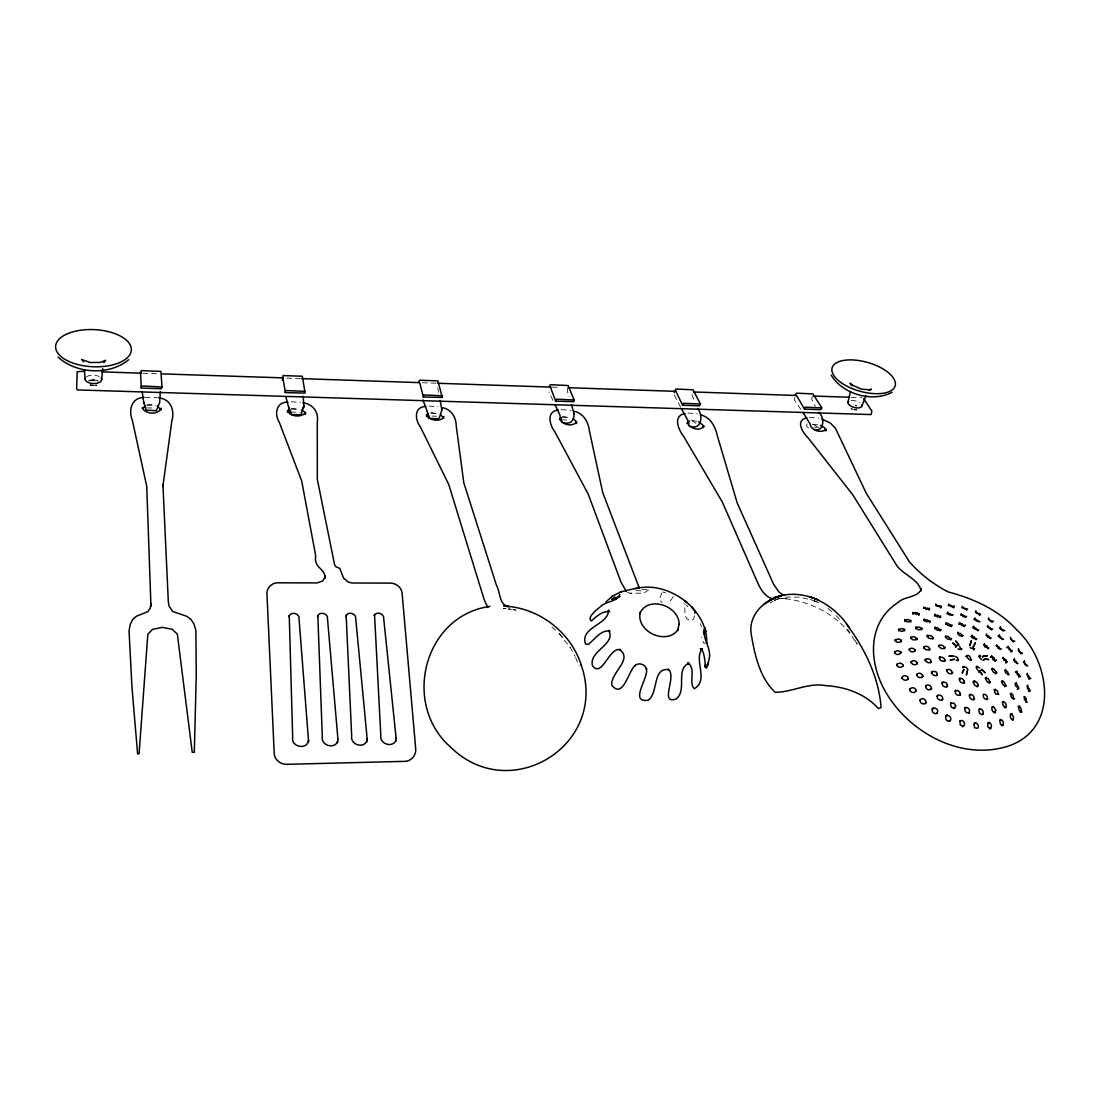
<?xml version="1.0" encoding="UTF-8"?>
<svg xmlns="http://www.w3.org/2000/svg" width="1100" height="1100" viewBox="0 0 1100 1100"><rect width="100%" height="100%" fill="white"/><g stroke="black" fill="none" stroke-linecap="round" stroke-linejoin="round"><path stroke-width="0.75" stroke-dasharray="5 3.75" d="M794.393 397.457L794.819 400.689L801.996 411.098M691.969 394.46L694.251 400.812M567.737 388.149L567.284 391.022L569.044 396.743M694.595 615.711L693.44 619.217L691.116 620.675C681.78 618.929 686.441 609.111 684.049 603.281M812.35 396.454L811.69 399.204L815.361 406.244M661.746 593.01L659.326 599.473L662.049 602.511M92.139 381.081L93.486 380.119L95.067 381.081M673.283 596.764L668.195 603.763M807.139 423.748L806.465 426.085L809.009 428.326M147.097 404.828L151.044 404.25L155.334 405.24M769.918 603.13L772.984 601.315M88.825 380.916L93.61 379.857L97.089 380.545M648.629 590.026L643.624 593.161L630.107 593.244L627.577 592.405M774.4 600.545L777.109 599.308M774.909 600.229L776.146 599.679M777.301 599.129L779.872 598.221M778.112 598.854L780.23 598.152M779.157 598.592L777.989 598.923L780.973 598.4M562.334 417.368L570.556 417.601M90.324 385.041L96.828 385.234M146.919 405.226L156.035 405.487M291.308 409.241L300.025 409.489M291.156 408.609L296.175 408.623L298.609 409.75M706.695 643.252L703.629 643.046L701.607 637.148M812.625 424.353L819.211 424.861M145.255 397.32L157.314 397.691M430.87 413.16L438.199 413.696M785.455 597.121L798.999 597.135L811.332 599.83M630.107 593.244L631.428 593.148M856.845 409.75L854.013 409.668M856.584 409.901L853.848 409.764M780.244 598.441L782.911 598.441M687.954 413.022L697.331 413.848M691.886 420.53L697.207 421.272M642.18 589.366L648.684 589.421M561.248 409.612L571.134 410.424M809.407 417.436L818.648 418.179M428.986 406.079L438.103 406.67M291.308 401.761L300.561 402.366M636.322 590.618L642.812 590.947L641.011 590.164M146.685 407.88L154.743 408.114M291.019 412.033L300.272 412.308M432.204 416.103L436.631 416.226M561.743 419.842L568.549 420.035M814.041 427.103L818.758 427.24M142.725 373.244L158.166 373.766M286.743 378.125L300.548 378.606M422.345 382.745L436.067 383.212M552.104 387.131L558.965 387.365M851.194 397.32L862.235 397.746M782.1 598.414L786.404 598.84M562.224 416.336L565.826 416.859L568.934 419.196M430.911 412.473L435.078 413.256L437.277 415.566M505.821 608.685L503.319 608.438L505.491 608.658M93.569 385.522L91.767 385.33A5.706 2.888 2.3 0 1 90.172 384.862A5.637 2.846 2.3 0 0 96.896 385.027A5.706 2.888 2.3 0 1 95.356 385.44M511.225 609.29L508.283 608.946L516.038 610.143L511.225 609.29L513.288 609.661M785.565 598.716C810.879 601.92 835.959 614.212 851.139 635.168M662.626 591.951L665.61 592.873M810.466 599.541L813.134 600.49M814.371 600.93L819.239 602.979M812.831 424.091L818.29 427.24M691.804 420.544L696.644 423.734M856.487 405.914L855.099 405.295A4.881 2.296 16.1 0 1 856.543 405.859M851.111 408.746L852.418 409.351M828.011 608.369L833.759 613.401M551.911 627.027L556.889 631.235M685.822 604.615L687.967 606.567M836.055 615.629L840.51 620.331M559.433 633.861L564.053 638.839M558.924 633.408L570.075 647.268M851.923 636.268L857.202 644.16L854.26 639.361M847.619 629.351L849.846 632.569M680.652 407.289L673.97 394.377M570.034 647.102L575.094 656.384M552.888 400.386L548.886 391.957M575.589 657.607L578.944 666.036M700.452 623.645L701.401 626.752M437.663 387.723L438.598 392.507M88.99 380.793A5.706 2.888 2.3 0 1 91.795 379.857L95.48 380.064A5.706 2.888 2.3 0 1 98.175 381.081A5.637 2.846 2.3 0 0 89.031 380.793M856.707 409.723A4.881 2.296 16.1 0 1 855.401 409.777M852.569 409.2A4.881 2.296 16.1 0 1 851.125 408.54M86.542 376.805A8.291 4.18 2.3 0 1 99.275 376.599M851.194 400.414A7.191 3.369 16.1 0 1 859.939 402.902M816.86 601.81L813.766 600.71L816.86 601.81"/><path stroke-width="1.5" d="M682.523 405.075L683.416 403.274L700.48 404.03L699.572 405.817L682.646 405.226L675.881 391.339M141.047 387.599L141.694 385.894L161.989 387.035L161.343 388.726L141.295 388.039L140.553 372.707L141.116 373.175M140.484 372.776L141.144 370.645L160.93 371.388L161.989 387.035M973.844 649.509L973.885 648.656M961.084 613.786L963.215 616.619L966.652 616.426M160.339 391.518L159.651 402.572L156.351 410.699L146.121 410.149L143.66 402.091L142.147 391.421M574.118 414.026L571.477 404.594M282.329 380.311L283.071 375.581L302.335 376.241L305.099 393.085L285.395 392.618L282.906 377.864L161.604 373.876M574.131 413.848C574.118 421.217 569.676 425.274 561.784 422.221M804.444 408.953L805.393 407.192L821.769 407.908L820.806 409.668L804.554 409.104L796.469 395.436M988.405 617.898L990.33 620.785L993.506 621.266M962.129 606.251L964.178 608.836L967.615 608.946M101.681 379.624L102.699 368.651M302.404 379.005L301.991 378.634M916.96 673.942C915.929 677.408 921.704 679.346 922.982 675.964L922.584 676.94C923.601 673.544 917.964 671.577 916.671 674.905M966.474 656.191C973.527 666.861 970.489 651.227 965.91 656.535M1010.268 637.202L1011.931 640.489L1014.86 641.204M988.006 648.821L987.14 646.112L984.184 644.737M963.174 667.906L963.641 666.394L962.706 667.494M619.712 594.55C617.279 601.48 607.2 601.26 601.906 605.399C598.868 608.204 586.066 617.059 591.346 620.964C596.255 616.701 602.731 610.445 609.661 611.737L608.369 610.115C609.345 624.649 579.549 626.973 585.516 643.995L588.28 644.408C594.536 639.609 601.232 629.324 609.977 631.152L608.658 630.314C616.495 644.531 588.156 651.035 592.57 665.913C602.374 678.178 608.726 647.034 620.428 649.66L619.479 649.523C633.6 659.148 610.019 673.173 611.806 685.231C623.04 699.421 628.224 671.316 635.168 665.376L634.727 665.899C638.248 661.994 645.507 664.152 646.539 669.226L646.388 668.58C649.165 677.421 628.554 702.982 648.175 700.219C658.584 693.289 652.259 666.985 668.745 669.749L667.81 669.13C677.916 674.987 658.625 704.839 676.074 698.995C687.582 690.498 674.919 668.415 689.164 663.341L687.5 662.97C696.864 667.961 687.995 682.935 694.306 688.71C709.376 680.116 693.055 659.038 702.391 648.656L700.246 648.862L700.947 649C706.846 652.561 703.959 681.808 708.771 660.303C712.47 649.22 702.598 639.444 704.014 629.062M935.674 604.065L937.723 606.54L941.394 606.169L940.789 607.984L939.826 606.059L935.688 605.467M925.76 702.804L925.169 703.725C928.207 700.452 921.731 696.204 919.944 700.329M418.715 382.085L419.678 380.215L437.855 380.889L442.296 397.444L423.404 397.004L419.65 382.635M920.274 699.724C919.119 702.707 923.326 705.348 925.567 703.12M705.609 664.263L705.045 667.219L705.636 664.689M708.043 664.812L708.455 662.571M904.832 629.076L904.062 630.699L901.945 631.373L899.69 630.74L898.645 629.159L898.604 630.712L899.36 629.145L902.646 628.567L904.681 630.644M810.329 424.504C810.961 430.678 822.085 433.62 826.251 429.261L825.756 430.925L824.78 427.982L820.559 425.329M444.056 416.598C440.99 422.538 428.739 420.668 426.635 414.576L426.388 416.377L428.533 413.848M549.285 386.54L550.413 384.697L568.123 385.509L574.173 399.974L573.842 401.624L555.706 401.197L550.385 387.076M847.907 402.504L850.492 391.435M987.773 625.446L989.395 628.554L992.777 629.049M291.019 412.033L291.019 414.535L300.3 414.796L301.359 413.902L303.82 405.982L303.229 396.248M998.071 694.361L997.645 691.144L995.816 689.769L993.946 689.975L995.28 689.191L994.593 692.065L995.968 694.059L998.869 694.375M605.88 601.961L612.411 596.076M674.231 392.549L675.923 389.015L693.014 389.785L700.48 404.03M1017.94 663.644L1014.585 661.678L1013.911 659.67L1014.626 658.474M1008.205 674.974L1007.779 672.031L1005.18 670.216M958.086 660.261L957.646 657.759L954.718 656.191M775.143 597.039L768.666 601.178L776.215 597.176L780.835 596.131M929.596 622.655L930.064 621.005L926.241 621.775L924.454 620.51L924.261 618.929L923.89 620.62L926.516 619.589L929.72 621.871M1003.269 657.25L1003.709 660.027L1007.284 661.856L1005.758 662.97L1006.555 661.76L1005.895 659.78L1002.444 657.965M795.094 394.914L796.496 393.154L812.996 393.91L821.769 407.908M957.907 632.156L957.839 633.793L959.338 635.456L961.579 636.13L963.215 635.442M996.765 644.779L998.003 648.271L1001.44 648.876M932.676 639.072L933.199 637.615C931.604 639.732 927.602 638.523 927.286 635.938L927.52 635.071L927.094 636.57C928.675 634.494 932.621 635.607 932.896 638.206M1013.622 698.94L1012.894 694.829L1010.213 693.99L1011.766 693.248L1010.763 694.732L1011.189 696.987L1012.77 698.692L1014.571 698.857M861.671 406.436L865.947 395.835M938.575 646.498L939.166 645.136C938.713 647.859 942.59 649.715 944.611 648.038L945.093 647.24L944.419 648.56C944.845 645.879 941.077 644.036 939.056 645.714M986.508 633.999L987.69 637.271L991.306 637.931M142.395 408.567L145.571 405.694M904.64 621.129L905.781 619.836L908.05 619.534L910.016 620.4L910.649 621.995L910.869 620.331L909.7 621.651L907.431 621.926L905.383 621.019L904.75 619.451M1000.312 626.56L1001.495 629.461L1004.836 630.658M1018.545 648.574L1019.425 651.86L1022.532 653.276M975.727 610.775L977.061 613.374L980.691 614.212M1027.304 673.283L1027.758 676.926L1030.769 678.398L1028.967 679.291L1029.091 676.748L1026.974 674.19M104.06 361.584L103.455 362.56L105.641 360.291L100.196 362.395L90.186 362.533L81.496 359.439L83.655 361.859M1024.815 696.506L1024.32 699.339L1027.221 702.144M1026.162 702.446L1026.19 698.527L1023.825 696.919M976.759 666.105L976.305 667.934L977.845 670.285M957.633 660.88L958.513 659.711L956.051 660.206M973.582 649.935L974.628 648.643M1012.591 719.909C1014.544 718.135 1013.155 714.202 1010.46 714.244L1012.027 713.776L1011.175 714.106C1009.181 715.88 1010.666 719.881 1013.334 719.881M909.191 649.591C910.58 647.199 914.856 648.092 915.117 650.87L915.406 649.564L915.186 650.54C913.77 652.933 909.398 652.039 909.15 649.234M984.582 643.569L983.964 645.013L984.954 646.924L988.79 648.079M617.402 597.396L615.381 599.473M561.44 419.884L561.385 421.066L559.735 414.631L555.019 404.786M1005.785 669.336L1004.974 670.766L1005.648 672.884L1009.181 674.575M936.54 713.611L937.365 712.827C939.331 709.665 934.271 706.186 932.085 709.253L933.433 707.946C930.133 710.119 933.914 715.261 937.076 713.171M706.695 643.252C708.221 609.29 667.48 579.755 635.071 588.816M128.714 359.686C109.478 375.691 76.381 373.973 58.121 357.143M1006.747 647.666L1008.205 646.346L1009.195 649.743L1012.495 650.801L1010.928 652.066M980.705 670.436L981.874 669.419L985.16 672.829L981.874 669.405M1024.54 660.688L1024.595 663.822L1027.716 665.913M981.97 714.684L982.781 714.01C984.431 711.686 981.75 708.001 979.055 709.184L980.21 708.634C977.157 710.421 979.976 715.701 983.166 714.258M1027.826 685.163L1027.428 688.627L1030.466 690.773L1028.651 691.515L1029.421 689.219L1026.85 685.946M849.544 627.99C835.794 606.636 811.154 591.25 785.166 594.825C766.604 597.616 747.808 613.869 751.218 634.246C754.655 654.404 759.701 678.04 775.211 692.299C791.862 692.381 808.239 682.357 825.605 685.63C845.199 686.716 865.081 693.605 878.364 708.537L881.059 707.616C878.886 677.132 864.559 648.065 846.326 623.865M561.344 417.808L559.652 419.76L559.996 418.082C560.697 424.834 573.114 427.433 576.744 421.809L576.373 423.5L575.795 421.025L573.155 418.729M763.675 604.574L771.636 599.362L767.676 601.783M953.109 614.928L949.273 614.941L947.664 612.164L946.976 613.938L949.644 613.498L952.339 615.257M891.99 392.356C872.369 402.751 842.463 394.212 831.188 375.1M870.251 389.469L869.261 390.101L871.338 389.221L869.77 389.757M947.334 715.192C943.69 716.636 946.33 722.411 949.836 721.036L949.094 721.38C953.37 719.648 948.901 713.157 945.643 716.265L947.334 715.192L946.619 715.646M1015.479 672.141L1017.074 671.138L1017.294 674.754L1020.594 676.266L1018.916 677.201L1019.246 674.685L1016.207 671.949M611.875 596.42L621.748 591.456M489.981 606.375C423.761 615.629 401.514 704.234 450.629 747.161C510.661 806.053 609.221 744.343 581.089 664.702M613.635 598.098L615.092 597.19L611.655 599.335L620.125 596.489M923.601 608.259L927.644 608.135L929.17 610.074L929.638 608.273L926.324 609.386L923.615 607.035M976.814 638.921L972.936 638.344L971.671 636.556L972.001 635.03L970.984 636.529L973.775 636.46L976.099 639.691M689.507 421.053L687.115 423.596L687.569 421.987C688.38 428.533 700.673 432.066 703.945 425.879L703.477 427.487L702.68 424.889L698.582 421.809M290.084 409.64L287.43 412.184L287.567 410.328C289.438 416.859 301.991 418.014 305.539 412.39L305.387 414.232L304.507 411.936L301.428 409.97M639.65 587.359L620.084 592.089M978.615 629.86L974.806 629.2L973.5 627.509L973.747 626.106L972.716 627.729L975.425 627.77L977.845 630.795M1002.128 702.158L1003.571 701.539C1001.55 703.381 1003.379 707.273 1006.019 707.204L1004.534 707.726L1005.386 707.396C1007.38 705.567 1005.62 701.745 1002.98 701.841M948.159 605.55L950.909 605.454L953.604 607.819L954.374 606.004L951.266 606.623L948.558 604.189M979.907 621.582L976.195 620.84L974.999 617.98L973.968 619.699L976.58 619.836L978.945 621.981M685.08 413.476C672.554 415.8 678.329 429.688 683.581 436.288L722.329 502.054L757.543 582.45C760.705 589.572 765.49 597.864 774.001 598.991M963.298 667.013L966.322 667.301L968.027 669.955M806.781 417.821C794.956 420.241 802.656 432.699 808.032 437.786L852.72 494.697L895.441 563.393C901.491 574.75 918.046 577.885 921.126 590.796L921.401 588.775C917.895 597.96 904.723 595.994 898.15 602.388C890.01 607.571 883.314 614.982 879.093 623.659C869.33 643.913 873.331 668.112 883.19 687.514C905.974 731.404 961.07 762.383 1009.924 745.525C1060.4 726.839 1049.565 659.752 1016.648 629.764C998.649 609.936 973.706 598.661 948.255 591.951C933.707 584.609 920.04 573.966 909.343 561.715L866.25 493.226L835.381 428.147L830.321 423.005L821.838 419.031M976.319 666.751L979.756 667.769M558.264 410.025C546.013 411.4 549.587 425.013 554.84 431.764L588.225 494.134L620.977 582.148L626.368 591.47M999.776 719.854L1001.206 719.469L999.845 720.968L1000.532 724.391L1003.393 725.381L1001.921 725.67C1004.479 724.378 1003.461 720.115 1000.739 719.73M974.077 649.069L970.035 647.749M425.837 406.45C413.971 406.711 414.837 419.664 420.255 426.649L448.69 484.33L484.344 600.146L487.85 607.516M960.671 615.079L963.6 615.381L965.745 617.457M144.045 397.471C131.244 397.513 128.411 410.52 132.344 420.31L146.74 486.296L150.961 606.183L151.03 604.092L150.054 608.479L147.895 611.6L136.276 616.303L132.715 619.465L130.295 624.277L129.03 630.768L131.972 687.252L137.637 754.077L139.095 753.541L147.826 634.301L152.501 629.379L162.278 627.357L172.26 629.283L177.334 634.15L192.239 752.317L194.315 752.276L196.254 675.469L195.896 630.465L194.012 624.044L190.891 619.3L186.56 616.192L172.838 611.559L169.18 606.43L168.3 601.384L162.938 484.688L162.869 486.571L171.779 421.369C174.969 410.974 171.078 398.736 158.551 397.911M287.884 402.132C275.949 401.885 274.216 414.397 279.373 422.551L301.702 481.002L315.7 555.775C313.514 568.452 325.325 567.93 325.091 578.201L325.366 576.29L322.754 580.924L317.13 582.918L278.176 582.808C272.016 582.519 266.558 587.868 266.97 594.069L274.216 753.418C274.491 759.742 280.61 764.569 286.756 764.321L404.69 761.351C411.07 761.42 416.199 755.329 415.731 749.128L402.091 593.051C401.514 587.263 395.849 583.082 390.225 583.11L352.151 583L348.123 582.079L343.53 577.995L339.762 568.37L336.009 566.844L334.579 564.699L317.322 479.353L317.281 421.712C318.986 412.252 312.634 403.741 302.899 402.848M1003.585 639.279L1000.037 637.862L999.391 634.837L998.03 636.322L1000.574 636.969L1002.526 639.526M957.742 633.188L960.905 633.669L962.569 636.13M688.861 423.5L688.215 421.685M429.248 416.02L428.711 417.89L427.336 411.689M961.716 607.723L964.631 608.204L966.763 610.156M987.071 626.725L989.862 627.577L991.609 629.984M780.148 596.159L781.096 596.145M869.577 389.854L861.438 389.139L851.276 384.656M996.023 645.741L998.786 646.759L1000.244 649.481M985.916 635.181L988.831 636.185L990.275 638.756M688.916 425.837C701.511 431.434 703.862 415.346 697.496 408.526M814.138 429.399C824.505 432.699 825.014 416.598 818.537 412.321M84.411 371.264L77.192 371.69L76.642 388.658L77.399 389.922L871.049 414.576L871.874 411.07L863.734 398.764M101.558 371.841L141.02 373.189M302.266 378.661L418.908 382.621M437.786 383.268L551.004 387.118M568.15 387.695L676.225 391.366M693.371 391.957L796.331 395.491M813.45 396.027L849.475 397.251M505.684 606.196L508.998 606.554L505.684 606.196C539.798 608.3 571.038 632.596 581.295 665.266M503.498 605.976L507.32 606.348C499.07 603.9 500.184 591.525 496.485 585.351L463.788 482.735L456.225 425.824C456.184 417.381 451.385 409.31 442.558 407.729M975.301 612.356L978.244 613.401L979.852 615.477M1007.325 647.405L1009.951 648.752L1011.202 651.489M980.87 656.136L978.684 656.425L979.798 655.201L979.577 657.745L982.053 659.876M999.487 627.976L1003.475 631.029M988.336 619.259L992.255 622.366M574.393 411.345C583.715 413.435 588.39 422.207 589.421 430.994L602.745 492.649L639.306 588.101M700.618 414.824C710.38 417.257 715.33 426.442 717.255 435.572L737.247 503.071L773.657 584.389L778.979 592.061L784.135 595.705M1013.829 659.615L1016.317 661.609L1016.991 663.575M958.031 648.78C959.31 650.87 963.559 647.158 961.084 649.688L959.558 646.305M1023.523 661.801L1026.548 665.871M157.424 406.038L161.026 409.984L161.095 408.155C158.647 415.25 144.801 414.425 142.326 407.605M440.784 414.741L443.809 418.399M1018.256 649.88L1021.116 653.977M1010.721 638.701L1013.348 641.96M685.217 601.095L686.675 602.319L684.558 600.545M852.514 385.688L850.011 383.158L851.194 384.973L850.671 383.9M305.264 391.366L285.89 390.527L285.216 392.453M442.558 395.766L423.995 394.955L423.252 396.839M693.921 609.441L691.707 606.98L694.485 610.335L694.911 613.181M574.173 399.974L556.394 399.204L555.569 401.046M802.973 412.514L810.246 424.16M681.491 408.719L687.926 420.571M703.464 631.812L704.646 634.562M422.95 399.987L427.35 411.799M704.839 627.481L705.375 629.007M705.719 629.984L706.255 631.496M285.986 397.32L290.441 413.944L290.043 411.455M440.165 400.482L441.829 410.094L439.326 417.835L438.158 418.715L428.752 418.357L427.295 414.81M290.001 411.152L290.482 414.232M84.411 369.6L85.112 379.074M441.829 409.901L441.719 408.457M101.062 378.001A8.291 4.18 2.3 0 1 94.174 383.556A8.291 4.18 2.3 0 1 85.278 378.263M861.74 405.103A7.191 3.369 16.1 0 1 853.971 407.413A7.191 3.369 16.1 0 1 848.54 401.335M937.255 696.396C936.609 699.394 940.94 701.649 942.879 699.146L942.219 699.779C944.295 696.781 939.386 693.192 937.159 696.053L937.709 695.351L937.255 696.396M896.954 664.221L896.94 665.335C897.971 668.002 902.509 668.112 903.183 665.156L903.059 666.243C903.457 662.764 897.6 661.87 896.94 665.335L896.954 664.221M916.63 638.921L916.602 639.842L916.905 638.399L915.516 639.774L913.179 639.884L911.24 638.688L910.855 636.859L910.649 638.33C911.763 635.869 915.915 636.419 916.63 638.921M996.05 672.045L995.596 673.791L996.957 672.801L995.225 673.241L993.245 672.072L992.173 669.996L992.64 668.223L991.348 669.281L994.084 669.24L996.05 672.045M396.11 738.086L395.574 741.331L395.986 740.341C392.453 748.371 379.294 743.834 380.793 735.35L374.536 614.474L374.165 615.587C376.475 610.899 384.312 613.539 383.721 618.64L396.11 738.086M679.168 624.112L677.6 630.396L678.384 629.09C667.301 646.195 635.305 631.661 640.324 612.095L639.829 613.539C647.9 595.072 678.934 605.632 679.168 624.112M1018.449 687.115L1017.335 689.26L1018.999 688.476L1015.754 686.098L1015.506 683.952L1016.593 682.798L1014.997 683.664L1016.758 684.159L1018.449 687.115M367.152 738.705L366.589 741.977L366.974 740.974C363.385 749.018 350.116 744.535 351.684 735.955L346.156 615.464L345.812 616.591C347.132 610.871 356.496 613.044 355.74 618.723L367.152 738.705M951.362 625.804L951.308 626.601L952.077 625.006L949.63 625.969L947.43 625.061L946.316 622.655L945.656 624.319L948.062 623.37L951.362 625.804M337.947 739.338L337.356 742.61L337.686 741.606C334.056 749.664 320.664 745.236 322.3 736.574L317.831 615.533L317.529 616.674C318.876 610.94 328.309 613.071 327.511 618.805L337.947 739.338M947.43 684.942L946.894 686.95L947.581 686.125C945.148 688.751 940.376 684.888 942.7 682.027L942.067 682.908L944.02 682.082L946.261 682.921L947.43 684.942M1018.572 707.465L1019.411 710.806L1021.969 711.865L1020.264 712.332L1021.336 710.944L1021.13 708.648L1019.796 706.888L1018.009 706.612L1019.673 706.049L1018.572 707.465M308.468 739.97L308.357 741.675L308.66 740.671C306.666 750.365 290.744 746.872 292.669 737.192L289.245 615.601L288.984 616.743C290.373 611.009 299.874 613.099 299.049 618.888L308.468 739.97M901.409 640.379L901.312 641.795L901.23 640.86C900.254 638.371 896.005 638.385 895.235 641.011L895.221 639.581L895.304 640.53C896.308 642.991 900.652 643.046 901.409 640.379M900.859 651.915L900.776 653.194C900.364 650.361 895.991 649.825 894.795 652.382L894.63 653.359L894.602 652.08C894.987 654.94 899.484 655.435 900.694 652.919L900.859 651.915M902.096 677.49L902.014 678.425C901.931 673.998 909.48 675.359 908.036 679.456L908.229 678.521C907.032 681.326 902.316 680.529 902.096 677.49M964.356 681.299L963.724 683.183L964.673 682.33C962.115 684.626 957.784 680.598 960.066 677.944L959.173 678.906L962.28 678.535L964.356 681.299M971.273 640.888L969.939 645.618L971.273 640.888M960.273 693.357L959.585 695.296C956.78 696.08 953.838 692.519 955.914 690.154L955.075 690.951L958.237 690.525L960.273 693.357M913.192 612.507L912.959 614.268L913.66 612.947L916.905 612.673L918.624 613.745L918.816 615.257L919.146 613.511L916.492 614.584L913.192 612.507M995.789 710.366L994.249 712.883L995.61 712.415C992.819 713.061 990.674 709.115 992.53 707.025L993.383 706.516L992.062 707.08L994.111 707.41L995.789 710.366M955.749 705.898L954.071 708.51L954.869 708.001C952.009 709.046 949.149 705.128 951.321 702.845L950.551 703.477L953.769 703.01L955.749 705.898M940.445 630.107L940.321 630.919L940.94 629.365L939.441 630.369L937.131 630.08L935.371 628.678L935.192 627L934.67 628.595L937.282 627.577L940.445 630.107M973.995 724.336L974.669 727.774L977.611 728.338C979.729 726.22 977.281 722.164 974.435 723.112L975.521 722.769L973.995 724.336M915.901 627.138L915.64 628.719L916.671 627.33L918.899 627.041L920.92 627.962L921.662 629.654L922.048 628.086L920.989 629.489L918.747 629.777L916.63 628.801L915.901 627.138M950.977 639.059L950.84 639.911L951.596 638.481L950.084 639.485L947.801 639.114L946.082 637.587L945.931 635.814L945.258 637.285L947.856 636.295L950.977 639.059M303.82 405.982L303.394 408.045L303.82 405.982M969.664 695.173C968.619 697.84 972.056 700.975 974.463 699.091L973.39 699.724C975.851 697.317 971.933 692.89 969.251 695.049L970.269 694.306L969.664 695.173M911.226 661.567L911.02 662.723L911.419 661.746C913.138 659.491 917.414 660.935 917.125 663.836L917.441 662.709C916.671 666.132 910.827 665.005 911.226 661.567M967.12 671.151L966.419 675.043L967.148 671.151M983.345 694.774L983.331 696.987L984.789 698.926L987.827 698.995L986.562 699.627C988.666 697.62 986.37 693.866 983.661 694.279L983.345 694.774M989.794 681.477L988.996 683.169L990.275 682.303L987.291 682.014L985.614 678.989L986.439 677.284L985.215 678.232L988.185 678.507L989.794 681.477M909.947 689.136L909.769 689.906C910.415 686.18 916.506 687.5 915.915 691.102L916.218 690.319C915.516 694.072 909.356 692.835 909.947 689.136M947.114 669.529C945.725 672.65 950.881 675.565 952.696 672.567L951.899 673.585C953.04 670.931 949.424 668.264 947.1 669.79L946.44 670.574L947.114 669.529M1005.593 685.121L1004.781 686.689L1006.28 685.877L1004.451 685.919L1002.678 684.393L1002.004 682.206L1002.843 680.611L1001.412 681.519L1004.176 682.041L1005.593 685.121M925.98 685.479C924.344 688.82 929.871 691.666 931.659 688.408L931.136 689.219C932.773 685.974 927.341 683.127 925.595 686.304L925.98 685.479M923.945 646.91L923.574 648.244L923.876 647.35C925.54 645.191 929.61 646.511 929.638 649.248L929.335 650.141L929.816 648.835C928.139 651.007 923.973 649.674 923.945 646.91M934.918 614.322L934.395 616.069L937.777 615.134L940.239 617.746L940.844 616.041L937.42 616.99L934.918 614.322M965.112 708.207C963.696 710.834 966.996 714.271 969.581 712.553L968.564 712.979C971.41 710.779 967.808 705.939 964.865 707.946L965.841 707.383L965.112 708.207M991.76 656.081L992.984 659.808L995.032 660.701L996.531 660.096L995.17 661.251L993.96 657.566L991.98 656.659L990.495 657.291L991.76 656.081M925.485 659.423L925.086 660.605L925.485 659.67C927.245 657.442 931.398 659.134 931.136 661.939L930.751 662.846L931.274 661.691C929.486 663.933 925.224 662.324 925.485 659.423M987.786 723.511L987.869 726.949L990.715 728.53L989.409 728.777C992.915 728.035 991.609 722.356 988.226 722.7L989.505 722.356L987.786 723.511M960.107 721.366L960.162 724.817L963.256 726.344L962.321 726.619C966.831 725.808 963.765 718.644 959.997 720.94L960.905 720.569L960.107 721.366M971.094 659.849C970.062 661.402 972.84 658.377 971.011 659.766M975.37 642.785L973.143 647.116L975.37 642.785M978.148 685.231L977.02 686.826L978.148 686.001C975.549 687.087 972.579 683.76 974.036 681.326L972.977 682.234L974.793 680.694L973.72 681.587L976.855 682.179L978.148 685.231M939.854 656.906L939.482 657.827C939.249 660.605 943.319 662.447 945.175 660.289L944.487 661.457L944.859 660.55C945.065 657.827 941.091 655.971 939.263 658.116L939.854 656.906M963.82 669.611L962.239 673.118L963.834 669.639M931.796 671.976L931.329 672.98L932.607 671.344L935.976 671.756L937.282 673.654L936.815 675.661L937.42 674.671C935.468 676.913 931.26 674.905 931.796 671.976M959.571 622.559L958.732 624.223L962.032 623.645L964.329 626.56L965.264 624.979L964.054 625.914L961.895 625.584L959.571 622.559M956.271 645.906L955.474 647.254L956.285 645.879L952.683 642.95L956.271 645.906M958.567 644.339L957.729 645.714L958.595 644.339L955.57 640.998L958.567 644.339M983.675 655.916L982.492 657.14L983.702 655.944L987.456 655.71L983.675 655.916M984.692 658.996L983.496 660.165L984.692 659.024L988.735 659.587L984.692 658.996M979.605 671L978.464 672.004L979.577 671L982.286 674.85L979.605 671M960.465 694.623L959.585 695.296L960.465 694.623M772.379 598.936L769.753 600.449L779.598 595.939L772.379 598.936M954.291 659.299L950.111 659.973L954.305 659.326M953.329 656.205L948.888 656.081L953.315 656.232M817.809 599.706L809.765 596.832L817.809 599.706M289.19 408.897L288.778 407.715L289.19 408.897M144.072 403.453L143.66 402.091L144.017 403.342M68.888 361.433A37.909 18.576 2.7 0 0 130.735 352.866A37.909 18.576 2.7 0 0 80.836 330.206A37.909 18.576 2.7 0 0 68.888 361.433M842.38 383.501A32.794 14.905 15.9 0 0 894.74 386.897A32.794 14.905 15.9 0 0 853.765 360.002A32.794 14.905 15.9 0 0 842.38 383.501"/></g></svg>
